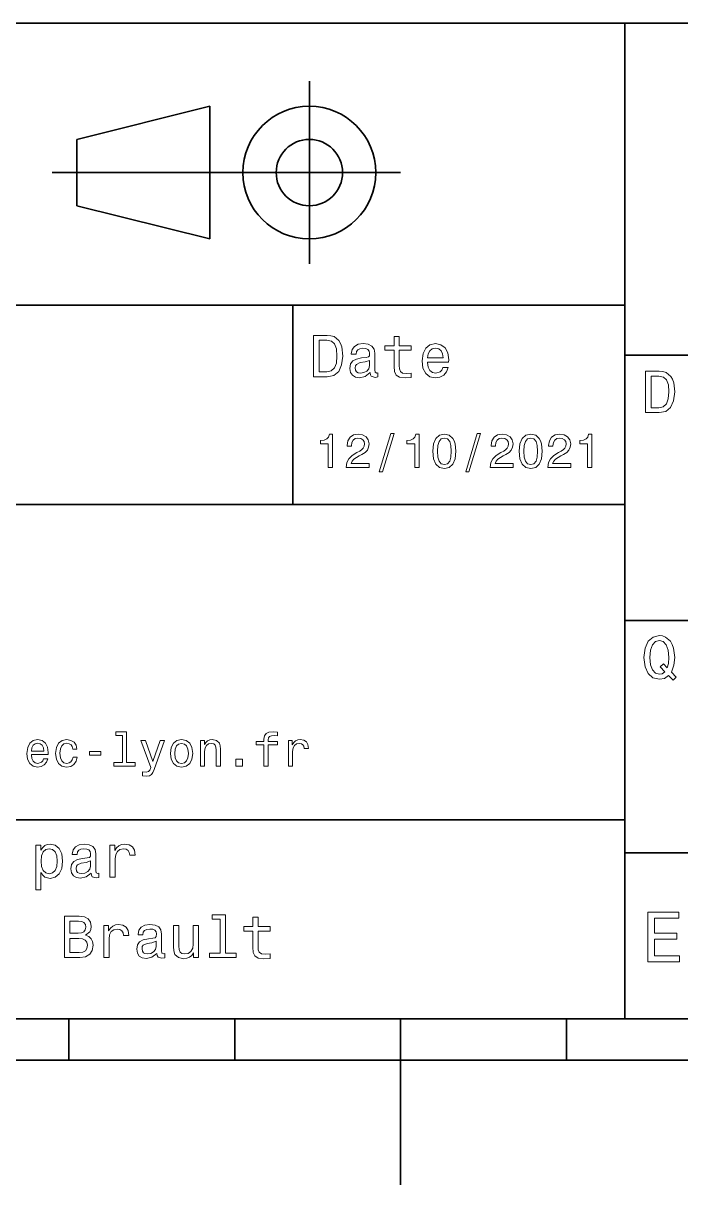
# Model space of a CAD drawing. Extents: x 0 to 297, y 0 to 210.
# Drawn here: x 125.8 to 165.4, y 0 to 70 of the extents above; entities that cross this region are included whole.
import ezdxf

# ---------------------------------------------------------------- set-up
doc = ezdxf.new("R2010")
doc.units = 0

msp = doc.modelspace()

# ---------------------------------------------------------------- linework, layer by layer
at = {"color": 7, "lineweight": 35}
for p, q in [((97, 70), (287, 70)), ((162, 10), (162, 70)), ((127.5, 61), (148.5, 61)), ((97, 53), (162, 53)), ((162, 50), (287, 50)), ((97, 41), (162, 41)), ((162, 34), (287, 34)), ((97, 22), (162, 22)), ((162, 20), (287, 20)), ((10, 10), (287, 10)), ((97, 10), (287, 10)), ((98.5, 7.5), (198.5, 7.5))]:
    msp.add_line(p, q, dxfattribs=at)
at = {"color": 7, "lineweight": 35, "ltscale": 0.275}
msp.add_line((143, 55.5), (143, 66.5), dxfattribs=at)
at = {"color": 7, "lineweight": 35, "ltscale": 0.206155}
for p, q in [((129, 63), (137, 65)), ((137, 57), (129, 59))]:
    msp.add_line(p, q, dxfattribs=at)
at = {"color": 7, "lineweight": 35, "ltscale": 0.2}
msp.add_line((137, 65), (137, 57), dxfattribs=at)
at = {"color": 7, "lineweight": 35, "ltscale": 0.1}
msp.add_line((129, 59), (129, 63), dxfattribs=at)
at = {"color": 7, "lineweight": 35, "ltscale": 0.3}
msp.add_line((142, 41), (142, 53), dxfattribs=at)
at = {"color": 7, "lineweight": 35, "ltscale": 0.0625}
for p, q in [((128.5, 10), (128.5, 7.5)), ((138.5, 10), (138.5, 7.5)), ((158.5, 10), (158.5, 7.5))]:
    msp.add_line(p, q, dxfattribs=at)
at = {"color": 7, "lineweight": 35, "ltscale": 0.25}
msp.add_line((148.5, 10), (148.5, 0), dxfattribs=at)
at = {"color": 7, "lineweight": 13}
for points in [[(144.080688, 51.190563), (143.248566, 51.190563), (143.248566, 48.690563), (144.080688, 48.690563), (144.473343, 48.769814), (144.765137, 49.011169), (144.945251, 49.40382), (145.010086, 49.940563), (144.952454, 50.488113), (144.880402, 50.70425), (144.779541, 50.877163), (144.487747, 51.111313), (144.296829, 51.168949)], [(148.100861, 50.289986), (148.100861, 49.320965), (148.122482, 49.007565), (148.223343, 48.791428), (148.425079, 48.665348), (148.767288, 48.62212), (149.141937, 48.640129), (149.141937, 48.913906), (148.868149, 48.892292), (148.619598, 48.921112), (148.486313, 49.011169), (148.42868, 49.162464), (148.417862, 49.375), (148.417862, 50.289986), (149.141937, 50.289986), (149.141937, 50.560158), (148.417862, 50.560158), (148.417862, 51.125721), (148.100861, 51.125721), (148.100861, 50.560158), (147.553314, 50.560158), (147.553314, 50.289986)], [(144.055481, 50.891571), (144.329254, 50.837536), (144.516571, 50.671829), (144.628235, 50.376442), (144.664261, 49.940563), (144.624634, 49.519093), (144.51297, 49.223705), (144.322052, 49.047192), (144.055481, 48.989555), (143.583572, 48.989555), (143.583572, 50.891571)], [(146.656342, 48.942726), (146.656342, 48.931919), (146.674347, 48.809441), (146.728394, 48.722984), (146.955338, 48.654541), (147.131851, 48.683357), (147.131851, 48.928314), (147.056198, 48.917507), (146.955338, 48.96434), (146.937317, 49.108429), (146.937317, 50.109871), (146.894089, 50.365635), (146.768005, 50.54575), (146.548264, 50.65382), (146.23848, 50.693443), (145.935883, 50.650219), (145.71254, 50.52774), (145.572052, 50.336815), (145.525223, 50.084656), (145.525223, 50.063042), (145.809799, 50.063042), (145.835022, 50.21434), (145.914261, 50.322407), (146.043945, 50.387249), (146.227661, 50.412464), (146.404175, 50.394455), (146.530258, 50.34042), (146.605911, 50.246758), (146.631119, 50.117077), (146.616714, 49.965778), (146.559082, 49.890129), (146.414978, 49.854107), (146.144806, 49.825291), (145.835022, 49.760448), (145.61528, 49.645176), (145.485596, 49.465057), (145.445969, 49.19849), (145.481995, 48.960735), (145.593658, 48.784222), (145.773773, 48.67255), (146.022339, 48.632927), (146.357346, 48.708576)], [(150.121765, 49.565922), (151.389771, 49.565922), (151.393372, 49.713619), (151.335739, 50.127884), (151.177231, 50.437683), (150.925079, 50.625), (150.590057, 50.693443), (150.262253, 50.621399), (150.010086, 50.41967), (149.847977, 50.091862), (149.790344, 49.659584), (149.844376, 49.216499), (150.006485, 48.892292), (150.255051, 48.690563), (150.579254, 48.62212), (150.860229, 48.668949), (151.090775, 48.791428), (151.260086, 48.98595), (151.357346, 49.245319), (151.043945, 49.245319), (150.979111, 49.101227), (150.885452, 48.993156), (150.618881, 48.9067), (150.413544, 48.946327), (150.258652, 49.072407), (150.157776, 49.27774), (150.121765, 49.555115)], [(150.121765, 49.832493), (150.161377, 50.081055), (150.258652, 50.264771), (150.406342, 50.376442), (150.600861, 50.416069), (150.791794, 50.376442), (150.939484, 50.264771), (151.029541, 50.081055), (151.061966, 49.832493)], [(146.620316, 49.367798), (146.577087, 49.180477), (146.461823, 49.036385), (146.28891, 48.942726), (146.07637, 48.910305), (145.939484, 48.928314), (145.842224, 48.98595), (145.780975, 49.086815), (145.76297, 49.227306), (145.777374, 49.353386), (145.835022, 49.443443), (146.065567, 49.544312), (146.357346, 49.587536), (146.620316, 49.673992)], [(164.080688, 49.030979), (163.248566, 49.030979), (163.248566, 46.530979), (164.080688, 46.530979), (164.473343, 46.610229), (164.765137, 46.851585), (164.945251, 47.244236), (165.010086, 47.780979), (164.952454, 48.328529), (164.880402, 48.544666), (164.779541, 48.717579), (164.487747, 48.951729), (164.296829, 49.009365)], [(164.055481, 48.731987), (164.329254, 48.677952), (164.516571, 48.512245), (164.628235, 48.216858), (164.664261, 47.780979), (164.624634, 47.359509), (164.51297, 47.064121), (164.322052, 46.887608), (164.055481, 46.829971), (163.583572, 46.829971), (163.583572, 48.731987)], [(144.14122, 43.224785), (144.403458, 43.224785), (144.403458, 45.239193), (144.207504, 45.239193), (144.155624, 45.0634), (144.05188, 44.945248), (143.893372, 44.876083), (143.674362, 44.853027), (143.674362, 44.648415), (144.14122, 44.648415)], [(145.224792, 43.224785), (146.599426, 43.224785), (146.599426, 43.472622), (145.51297, 43.472622), (145.573486, 43.60807), (145.677231, 43.720463), (145.997116, 43.925072), (146.167145, 44.011528), (146.357361, 44.135448), (146.492798, 44.279541), (146.570602, 44.44957), (146.599426, 44.642651), (146.55043, 44.884727), (146.414993, 45.074928), (146.207504, 45.195965), (145.939484, 45.239193), (145.662827, 45.190201), (145.452454, 45.054756), (145.317001, 44.838619), (145.270905, 44.553314), (145.270905, 44.51297), (145.533142, 44.51297), (145.533142, 44.536022), (145.559082, 44.731991), (145.636887, 44.876083), (145.760818, 44.9683), (145.925079, 45), (146.092224, 44.971184), (146.216141, 44.899136), (146.296829, 44.786743), (146.325653, 44.645535), (146.305481, 44.51297), (146.250732, 44.400578), (146.158508, 44.302593), (146.031708, 44.216141), (145.861679, 44.12392), (145.579254, 43.945248), (145.380402, 43.755043), (145.262253, 43.524498), (145.224792, 43.233429)], [(147.213257, 42.956772), (147.412109, 42.956772), (148.109512, 45.279541), (147.907791, 45.279541)], [(149.345825, 43.224785), (149.608078, 43.224785), (149.608078, 45.239193), (149.412109, 45.239193), (149.360229, 45.0634), (149.256485, 44.945248), (149.097992, 44.876083), (148.878967, 44.853027), (148.878967, 44.648415), (149.345825, 44.648415)], [(150.438049, 44.201729), (150.481277, 43.749279), (150.616714, 43.426514), (150.832855, 43.230549), (151.132568, 43.167149), (151.429398, 43.230549), (151.645538, 43.426514), (151.778107, 43.749279), (151.824219, 44.201729), (151.778107, 44.651299), (151.723343, 44.829971), (151.645538, 44.976948), (151.429398, 45.172913), (151.132568, 45.239193), (150.832855, 45.172913), (150.616714, 44.974064), (150.481277, 44.651299)], [(150.714706, 44.201729), (150.737762, 44.550434), (150.809799, 44.801155), (150.939484, 44.948128), (151.132568, 45), (151.322769, 44.948128), (151.452454, 44.801155), (151.524506, 44.550434), (151.547562, 44.201729), (151.524506, 43.850143), (151.452454, 43.599426), (151.322769, 43.45245), (151.132568, 43.403458), (150.939484, 43.45245), (150.809799, 43.599426), (150.737762, 43.850143)], [(152.417877, 42.956772), (152.616714, 42.956772), (153.314133, 45.279541), (153.112396, 45.279541)], [(153.899139, 43.224785), (155.273773, 43.224785), (155.273773, 43.472622), (154.187317, 43.472622), (154.247849, 43.60807), (154.351593, 43.720463), (154.671478, 43.925072), (154.841507, 44.011528), (155.031708, 44.135448), (155.167145, 44.279541), (155.244965, 44.44957), (155.273773, 44.642651), (155.224792, 44.884727), (155.08934, 45.074928), (154.881851, 45.195965), (154.613831, 45.239193), (154.337173, 45.190201), (154.126801, 45.054756), (153.991364, 44.838619), (153.945251, 44.553314), (153.945251, 44.51297), (154.207504, 44.51297), (154.207504, 44.536022), (154.233429, 44.731991), (154.311249, 44.876083), (154.435165, 44.9683), (154.599426, 45), (154.766571, 44.971184), (154.890488, 44.899136), (154.971191, 44.786743), (155, 44.645535), (154.979828, 44.51297), (154.925079, 44.400578), (154.832855, 44.302593), (154.706055, 44.216141), (154.536026, 44.12392), (154.253601, 43.945248), (154.054764, 43.755043), (153.9366, 43.524498), (153.899139, 43.233429)], [(155.642654, 44.201729), (155.685883, 43.749279), (155.821335, 43.426514), (156.037476, 43.230549), (156.337173, 43.167149), (156.634003, 43.230549), (156.850143, 43.426514), (156.982712, 43.749279), (157.028824, 44.201729), (156.982712, 44.651299), (156.927963, 44.829971), (156.850143, 44.976948), (156.634003, 45.172913), (156.337173, 45.239193), (156.037476, 45.172913), (155.821335, 44.974064), (155.685883, 44.651299)], [(155.919312, 44.201729), (155.942368, 44.550434), (156.01442, 44.801155), (156.144104, 44.948128), (156.337173, 45), (156.527374, 44.948128), (156.657059, 44.801155), (156.729111, 44.550434), (156.752167, 44.201729), (156.729111, 43.850143), (156.657059, 43.599426), (156.527374, 43.45245), (156.337173, 43.403458), (156.144104, 43.45245), (156.01442, 43.599426), (155.942368, 43.850143)], [(157.368881, 43.224785), (158.743515, 43.224785), (158.743515, 43.472622), (157.657059, 43.472622), (157.71759, 43.60807), (157.821335, 43.720463), (158.14122, 43.925072), (158.311249, 44.011528), (158.50145, 44.135448), (158.636887, 44.279541), (158.714706, 44.44957), (158.743515, 44.642651), (158.694534, 44.884727), (158.559082, 45.074928), (158.351593, 45.195965), (158.083572, 45.239193), (157.806915, 45.190201), (157.596542, 45.054756), (157.461105, 44.838619), (157.414993, 44.553314), (157.414993, 44.51297), (157.677231, 44.51297), (157.677231, 44.536022), (157.703171, 44.731991), (157.780991, 44.876083), (157.904907, 44.9683), (158.069168, 45), (158.236313, 44.971184), (158.360229, 44.899136), (158.440918, 44.786743), (158.469742, 44.645535), (158.44957, 44.51297), (158.394821, 44.400578), (158.302597, 44.302593), (158.175797, 44.216141), (158.005768, 44.12392), (157.723343, 43.945248), (157.524506, 43.755043), (157.406342, 43.524498), (157.368881, 43.233429)], [(159.755051, 43.224785), (160.017288, 43.224785), (160.017288, 45.239193), (159.821335, 45.239193), (159.769455, 45.0634), (159.66571, 44.945248), (159.507202, 44.876083), (159.288193, 44.853027), (159.288193, 44.648415), (159.755051, 44.648415)], [(164.642654, 30.685879), (164.916428, 30.401297), (165.107346, 30.592218), (164.811966, 30.894812), (164.963257, 31.305475), (165.010086, 31.780979), (164.941635, 32.339336), (164.862396, 32.56628), (164.757919, 32.753601), (164.46254, 33.009365), (164.282425, 33.074207), (164.08429, 33.099422), (163.702454, 33.009365), (163.41066, 32.757202), (163.223343, 32.342937), (163.158508, 31.780979), (163.223343, 31.219019), (163.407059, 30.804754), (163.698853, 30.54899), (164.08429, 30.462536), (164.39769, 30.520172)], [(164.41571, 30.916426), (164.260803, 30.801151), (164.08429, 30.765129), (163.850143, 30.829971), (163.666428, 31.024494), (163.543945, 31.341497), (163.504318, 31.780979), (163.543945, 32.216858), (163.662827, 32.537464), (163.846542, 32.731987), (164.08429, 32.80043), (164.318451, 32.731987), (164.502167, 32.533859), (164.621033, 32.213257), (164.664261, 31.780979), (164.631851, 31.40634), (164.5634, 31.150576), (164.329254, 31.395533), (164.13472, 31.211815)], [(126.250725, 25.925074), (127.265129, 25.925074), (127.268013, 26.043228), (127.221909, 26.374641), (127.0951, 26.622478), (126.893372, 26.772335), (126.625366, 26.827091), (126.363113, 26.769453), (126.161385, 26.60807), (126.0317, 26.345821), (125.985596, 26), (126.028824, 25.645535), (126.158501, 25.386168), (126.357353, 25.224785), (126.616714, 25.170031), (126.841499, 25.207495), (127.02594, 25.305477), (127.161385, 25.461096), (127.239197, 25.668589), (126.988472, 25.668589), (126.9366, 25.553314), (126.861671, 25.46686), (126.648415, 25.397696), (126.484154, 25.429396), (126.360229, 25.53026), (126.279541, 25.694525), (126.250725, 25.916428)], [(126.250725, 26.138329), (126.282425, 26.337177), (126.360229, 26.48415), (126.478386, 26.573488), (126.63401, 26.605188), (126.786743, 26.573488), (126.9049, 26.48415), (126.976944, 26.337177), (127.002884, 26.138329)], [(128.749283, 26.259367), (129, 26.259367), (128.948135, 26.489914), (128.824203, 26.671471), (128.631134, 26.783863), (128.380402, 26.827091), (128.103745, 26.769453), (127.893372, 26.60807), (127.760811, 26.345821), (127.714699, 25.994238), (127.757927, 25.645535), (127.887611, 25.386168), (128.092224, 25.224785), (128.371765, 25.170031), (128.619598, 25.213257), (128.812683, 25.334295), (128.945251, 25.524496), (129.002884, 25.778099), (128.760803, 25.778099), (128.717575, 25.616716), (128.636887, 25.495678), (128.521622, 25.42075), (128.380402, 25.397696), (128.20462, 25.43516), (128.07782, 25.550434), (128, 25.737753), (127.974068, 26.002882), (128, 26.262249), (128.080688, 26.449568), (128.210373, 26.564842), (128.380402, 26.605188), (128.530258, 26.579252), (128.642654, 26.51297), (128.717575, 26.40346)], [(131.737762, 27.080692), (131.737762, 25.438042), (131.216141, 25.438042), (131.216141, 25.224785), (132.510086, 25.224785), (132.510086, 25.438042), (131.991364, 25.438042), (131.991364, 27.293949), (131.340057, 27.293949), (131.340057, 27.080692)], [(134.008652, 26.772335), (133.56485, 25.49856), (133.129684, 26.772335), (132.853027, 26.772335), (133.440918, 25.13833), (133.389053, 24.994238), (133.308365, 24.896255), (133.172913, 24.864553), (132.939484, 24.893373), (132.939484, 24.648417), (133.184448, 24.62536), (133.360229, 24.648417), (133.484161, 24.720463), (133.573486, 24.844381), (133.651306, 25.025938), (134.279541, 26.772335)], [(134.62825, 25.99712), (134.674347, 25.645535), (134.806915, 25.386168), (135.017303, 25.224785), (135.299713, 25.170031), (135.579254, 25.224785), (135.789627, 25.383286), (135.922195, 25.642653), (135.971191, 25.99712), (135.922195, 26.348703), (135.789627, 26.610952), (135.579254, 26.769453), (135.299713, 26.827091), (135.017303, 26.769453), (134.806915, 26.60807), (134.674347, 26.348703)], [(134.887604, 26), (134.913544, 26.259367), (134.994232, 26.446688), (135.123932, 26.56196), (135.299713, 26.602306), (135.472626, 26.56196), (135.60231, 26.449568), (135.682999, 26.259367), (135.711823, 26), (135.682999, 25.737753), (135.60231, 25.547552), (135.472626, 25.432278), (135.299713, 25.394814), (135.123932, 25.432278), (134.994232, 25.547552), (134.913544, 25.737753)], [(136.438049, 25.224785), (136.69165, 25.224785), (136.69165, 26.118156), (136.71759, 26.322767), (136.801163, 26.472624), (136.930847, 26.564842), (137.10376, 26.599424), (137.242081, 26.570606), (137.328537, 26.492796), (137.371765, 26.363113), (137.386169, 26.190203), (137.386169, 25.224785), (137.639771, 25.224785), (137.639771, 26.242077), (137.62825, 26.446688), (137.57637, 26.616716), (137.406342, 26.772335), (137.14122, 26.827091), (136.994247, 26.806917), (136.870331, 26.752163), (136.763702, 26.659943), (136.680115, 26.536024), (136.680115, 26.772335), (136.438049, 26.772335)], [(140.259369, 26.504324), (140.259369, 25.224785), (140.51297, 25.224785), (140.51297, 26.504324), (141.08934, 26.504324), (141.08934, 26.720463), (140.51297, 26.720463), (140.51297, 26.815563), (140.533142, 26.930836), (140.599426, 27.008646), (140.711823, 27.054756), (140.873199, 27.072046), (141.08934, 27.06052), (141.08934, 27.279539), (140.815567, 27.293949), (140.567734, 27.268013), (140.394821, 27.190203), (140.291077, 27.054756), (140.259369, 26.861671), (140.259369, 26.720463), (139.795395, 26.720463), (139.795395, 26.504324)], [(141.737762, 25.224785), (141.991364, 25.224785), (141.991364, 26.10951), (142.017303, 26.322767), (142.095108, 26.475506), (142.221909, 26.567724), (142.391937, 26.599424), (142.518738, 26.579252), (142.613831, 26.521614), (142.671478, 26.423632), (142.69165, 26.291067), (142.948135, 26.291067), (142.913544, 26.524496), (142.818451, 26.691643), (142.659943, 26.792507), (142.443817, 26.827091), (142.296844, 26.804035), (142.170044, 26.746399), (142.057648, 26.648417), (141.968307, 26.515852), (141.968307, 26.772335), (141.737762, 26.772335)], [(129.746399, 25.884727), (130.443802, 25.884727), (130.443802, 26.112392), (129.746399, 26.112392)], [(138.570618, 25.224785), (138.968307, 25.224785), (138.968307, 25.654181), (138.570618, 25.654181)], [(126.829254, 20.166426), (126.829254, 20.465418), (126.512253, 20.465418), (126.512253, 17.7817), (126.829254, 17.7817), (126.829254, 18.826368), (126.940926, 18.657061), (127.067009, 18.545389), (127.38401, 18.462536), (127.6866, 18.530979), (127.924355, 18.736311), (128.079254, 19.060518), (128.136887, 19.5), (128.079254, 19.935879), (127.924355, 20.260086), (127.6866, 20.461815), (127.38401, 20.533861), (127.211098, 20.512247), (127.0634, 20.443804), (126.937325, 20.328529)], [(129.847992, 18.78314), (129.847992, 18.772333), (129.865997, 18.649855), (129.920029, 18.5634), (130.146973, 18.494957), (130.323486, 18.523775), (130.323486, 18.768732), (130.247849, 18.757925), (130.146973, 18.804754), (130.128967, 18.948847), (130.128967, 19.950287), (130.085739, 20.206051), (129.959656, 20.386166), (129.739914, 20.494236), (129.430115, 20.533861), (129.127533, 20.490633), (128.904175, 20.368155), (128.763687, 20.177233), (128.716858, 19.925072), (128.716858, 19.903458), (129.00145, 19.903458), (129.026657, 20.054754), (129.105911, 20.162823), (129.235596, 20.227665), (129.419312, 20.252882), (129.595825, 20.234869), (129.721909, 20.180836), (129.797562, 20.087175), (129.822769, 19.957493), (129.808365, 19.806194), (129.750732, 19.730547), (129.606628, 19.694523), (129.336456, 19.665705), (129.026657, 19.600864), (128.806915, 19.48559), (128.677246, 19.305475), (128.637619, 19.038904), (128.67363, 18.801151), (128.785309, 18.62464), (128.965424, 18.512968), (129.213989, 18.473343), (129.548996, 18.54899)], [(130.986313, 18.530979), (131.303314, 18.530979), (131.303314, 19.636887), (131.335739, 19.903458), (131.432999, 20.094379), (131.591507, 20.209654), (131.804047, 20.249279), (131.96254, 20.224062), (132.081421, 20.152016), (132.153473, 20.029537), (132.17868, 19.863832), (132.499283, 19.863832), (132.456055, 20.155619), (132.337189, 20.364553), (132.139053, 20.490633), (131.868881, 20.533861), (131.685165, 20.505043), (131.526657, 20.432997), (131.386169, 20.310518), (131.274506, 20.144812), (131.274506, 20.465418), (130.986313, 20.465418)], [(127.329971, 18.747118), (127.117439, 18.793947), (126.96254, 18.93804), (126.86528, 19.17219), (126.832855, 19.5), (126.86528, 19.824207), (126.96254, 20.058357), (127.117439, 20.198847), (127.329971, 20.249279), (127.524498, 20.198847), (127.679398, 20.054754), (127.776657, 19.820604), (127.812683, 19.5), (127.776657, 19.175793), (127.679398, 18.93804), (127.524498, 18.793947)], [(129.811966, 19.208212), (129.768738, 19.020893), (129.653458, 18.876801), (129.48056, 18.78314), (129.268021, 18.750719), (129.131134, 18.768732), (129.033875, 18.826368), (128.972626, 18.927233), (128.95462, 19.067722), (128.969025, 19.193804), (129.026657, 19.283861), (129.257202, 19.384726), (129.548996, 19.427954), (129.811966, 19.514408)], [(129.523056, 15.041427), (129.775208, 15.25036), (129.840057, 15.39085), (129.861664, 15.563761), (129.814835, 15.833934), (129.674347, 16.028458), (129.447403, 16.147335), (129.130402, 16.190563), (128.240631, 16.190563), (128.240631, 13.690562), (129.180832, 13.690562), (129.515854, 13.740994), (129.764404, 13.888689), (129.919312, 14.122839), (129.973343, 14.439842), (129.940918, 14.652378), (129.854462, 14.828891), (129.713974, 14.958574)], [(137.631851, 16.010447), (137.631851, 13.957133), (136.979828, 13.957133), (136.979828, 13.690562), (138.59726, 13.690562), (138.59726, 13.957133), (137.948853, 13.957133), (137.948853, 16.277018), (137.134735, 16.277018), (137.134735, 16.010447)], [(139.595093, 15.289986), (139.595093, 14.320966), (139.616714, 14.007565), (139.717575, 13.791427), (139.919312, 13.665346), (140.261536, 13.622118), (140.636169, 13.64013), (140.636169, 13.913905), (140.362396, 13.892291), (140.113831, 13.92111), (139.980545, 14.011168), (139.922913, 14.162464), (139.912109, 14.375), (139.912109, 15.289986), (140.636169, 15.289986), (140.636169, 15.560159), (139.912109, 15.560159), (139.912109, 16.125721), (139.595093, 16.125721), (139.595093, 15.560159), (139.047546, 15.560159), (139.047546, 15.289986)], [(163.393372, 13.428675), (165.295395, 13.428675), (165.295395, 13.791787), (163.791061, 13.791787), (163.791061, 14.807637), (165.131119, 14.807637), (165.131119, 15.166427), (163.791061, 15.166427), (163.791061, 16.065563), (165.260803, 16.065563), (165.260803, 16.428675), (163.393372, 16.428675)], [(129.061951, 15.153098), (128.572052, 15.153098), (128.572052, 15.891571), (129.090775, 15.891571), (129.285294, 15.869957), (129.42218, 15.805116), (129.505035, 15.693444), (129.533859, 15.527738), (129.501434, 15.362032), (129.414978, 15.246758), (129.267288, 15.174712)], [(130.614548, 13.690562), (130.931549, 13.690562), (130.931549, 14.79647), (130.963974, 15.063041), (131.061234, 15.253963), (131.219742, 15.369237), (131.432281, 15.408862), (131.590775, 15.383646), (131.709656, 15.3116), (131.781693, 15.189121), (131.806915, 15.023416), (132.127518, 15.023416), (132.08429, 15.315202), (131.965424, 15.524136), (131.767288, 15.650216), (131.497116, 15.693444), (131.3134, 15.664625), (131.154892, 15.59258), (131.014404, 15.470101), (130.90274, 15.304395), (130.90274, 15.625), (130.614548, 15.625)], [(133.8134, 13.942723), (133.8134, 13.931917), (133.831406, 13.809439), (133.885452, 13.722983), (134.112396, 13.654539), (134.28891, 13.683357), (134.28891, 13.928314), (134.213257, 13.917507), (134.112396, 13.964337), (134.094376, 14.10843), (134.094376, 15.109871), (134.051147, 15.365634), (133.925079, 15.54575), (133.705322, 15.653819), (133.395538, 15.693444), (133.092941, 15.650216), (132.869598, 15.527738), (132.729111, 15.336816), (132.682281, 15.084655), (132.682281, 15.063041), (132.966858, 15.063041), (132.992065, 15.214337), (133.07132, 15.322407), (133.201004, 15.387248), (133.38472, 15.412464), (133.561234, 15.394453), (133.687317, 15.340418), (133.76297, 15.246758), (133.788177, 15.117075), (133.773773, 14.965778), (133.716141, 14.89013), (133.572052, 14.854107), (133.30188, 14.825289), (132.992065, 14.760447), (132.772339, 14.645173), (132.642654, 14.465058), (132.603027, 14.198487), (132.639053, 13.960735), (132.750717, 13.784223), (132.930832, 13.672551), (133.179398, 13.632925), (133.514404, 13.708573)], [(136.324203, 15.625), (136.007202, 15.625), (136.007202, 14.508286), (135.971176, 14.248919), (135.866714, 14.0616), (135.704605, 13.946326), (135.492081, 13.910303), (135.322769, 13.939121), (135.214691, 14.025577), (135.153458, 14.173271), (135.139053, 14.382205), (135.139053, 15.625), (134.822052, 15.625), (134.822052, 14.353387), (134.832855, 14.097623), (134.901291, 13.885087), (135.110229, 13.690562), (135.445251, 13.622118), (135.625366, 13.647335), (135.780258, 13.712176), (135.913544, 13.823848), (136.021606, 13.985951), (136.021606, 13.690562), (136.324203, 13.690562)], [(129.141205, 13.989553), (128.572052, 13.989553), (128.572052, 14.850505), (129.108795, 14.850505), (129.335724, 14.825289), (129.497833, 14.74964), (129.595093, 14.619957), (129.627518, 14.432637), (129.595093, 14.23451), (129.505035, 14.097623), (129.353745, 14.01477)], [(133.777374, 14.367796), (133.734146, 14.180476), (133.618881, 14.036384), (133.445969, 13.942723), (133.233429, 13.910303), (133.096542, 13.928314), (132.999283, 13.985951), (132.938034, 14.086816), (132.920029, 14.227305), (132.934433, 14.353387), (132.992065, 14.443444), (133.222626, 14.544309), (133.514404, 14.587536), (133.777374, 14.673991)]]:
    msp.add_lwpolyline(points, close=True, dxfattribs=at)
at = {"color": 7, "lineweight": 35}
for radius in [4, 2]:
    msp.add_circle((143, 61), radius, dxfattribs=at)

doc.saveas('drawing.dxf')
